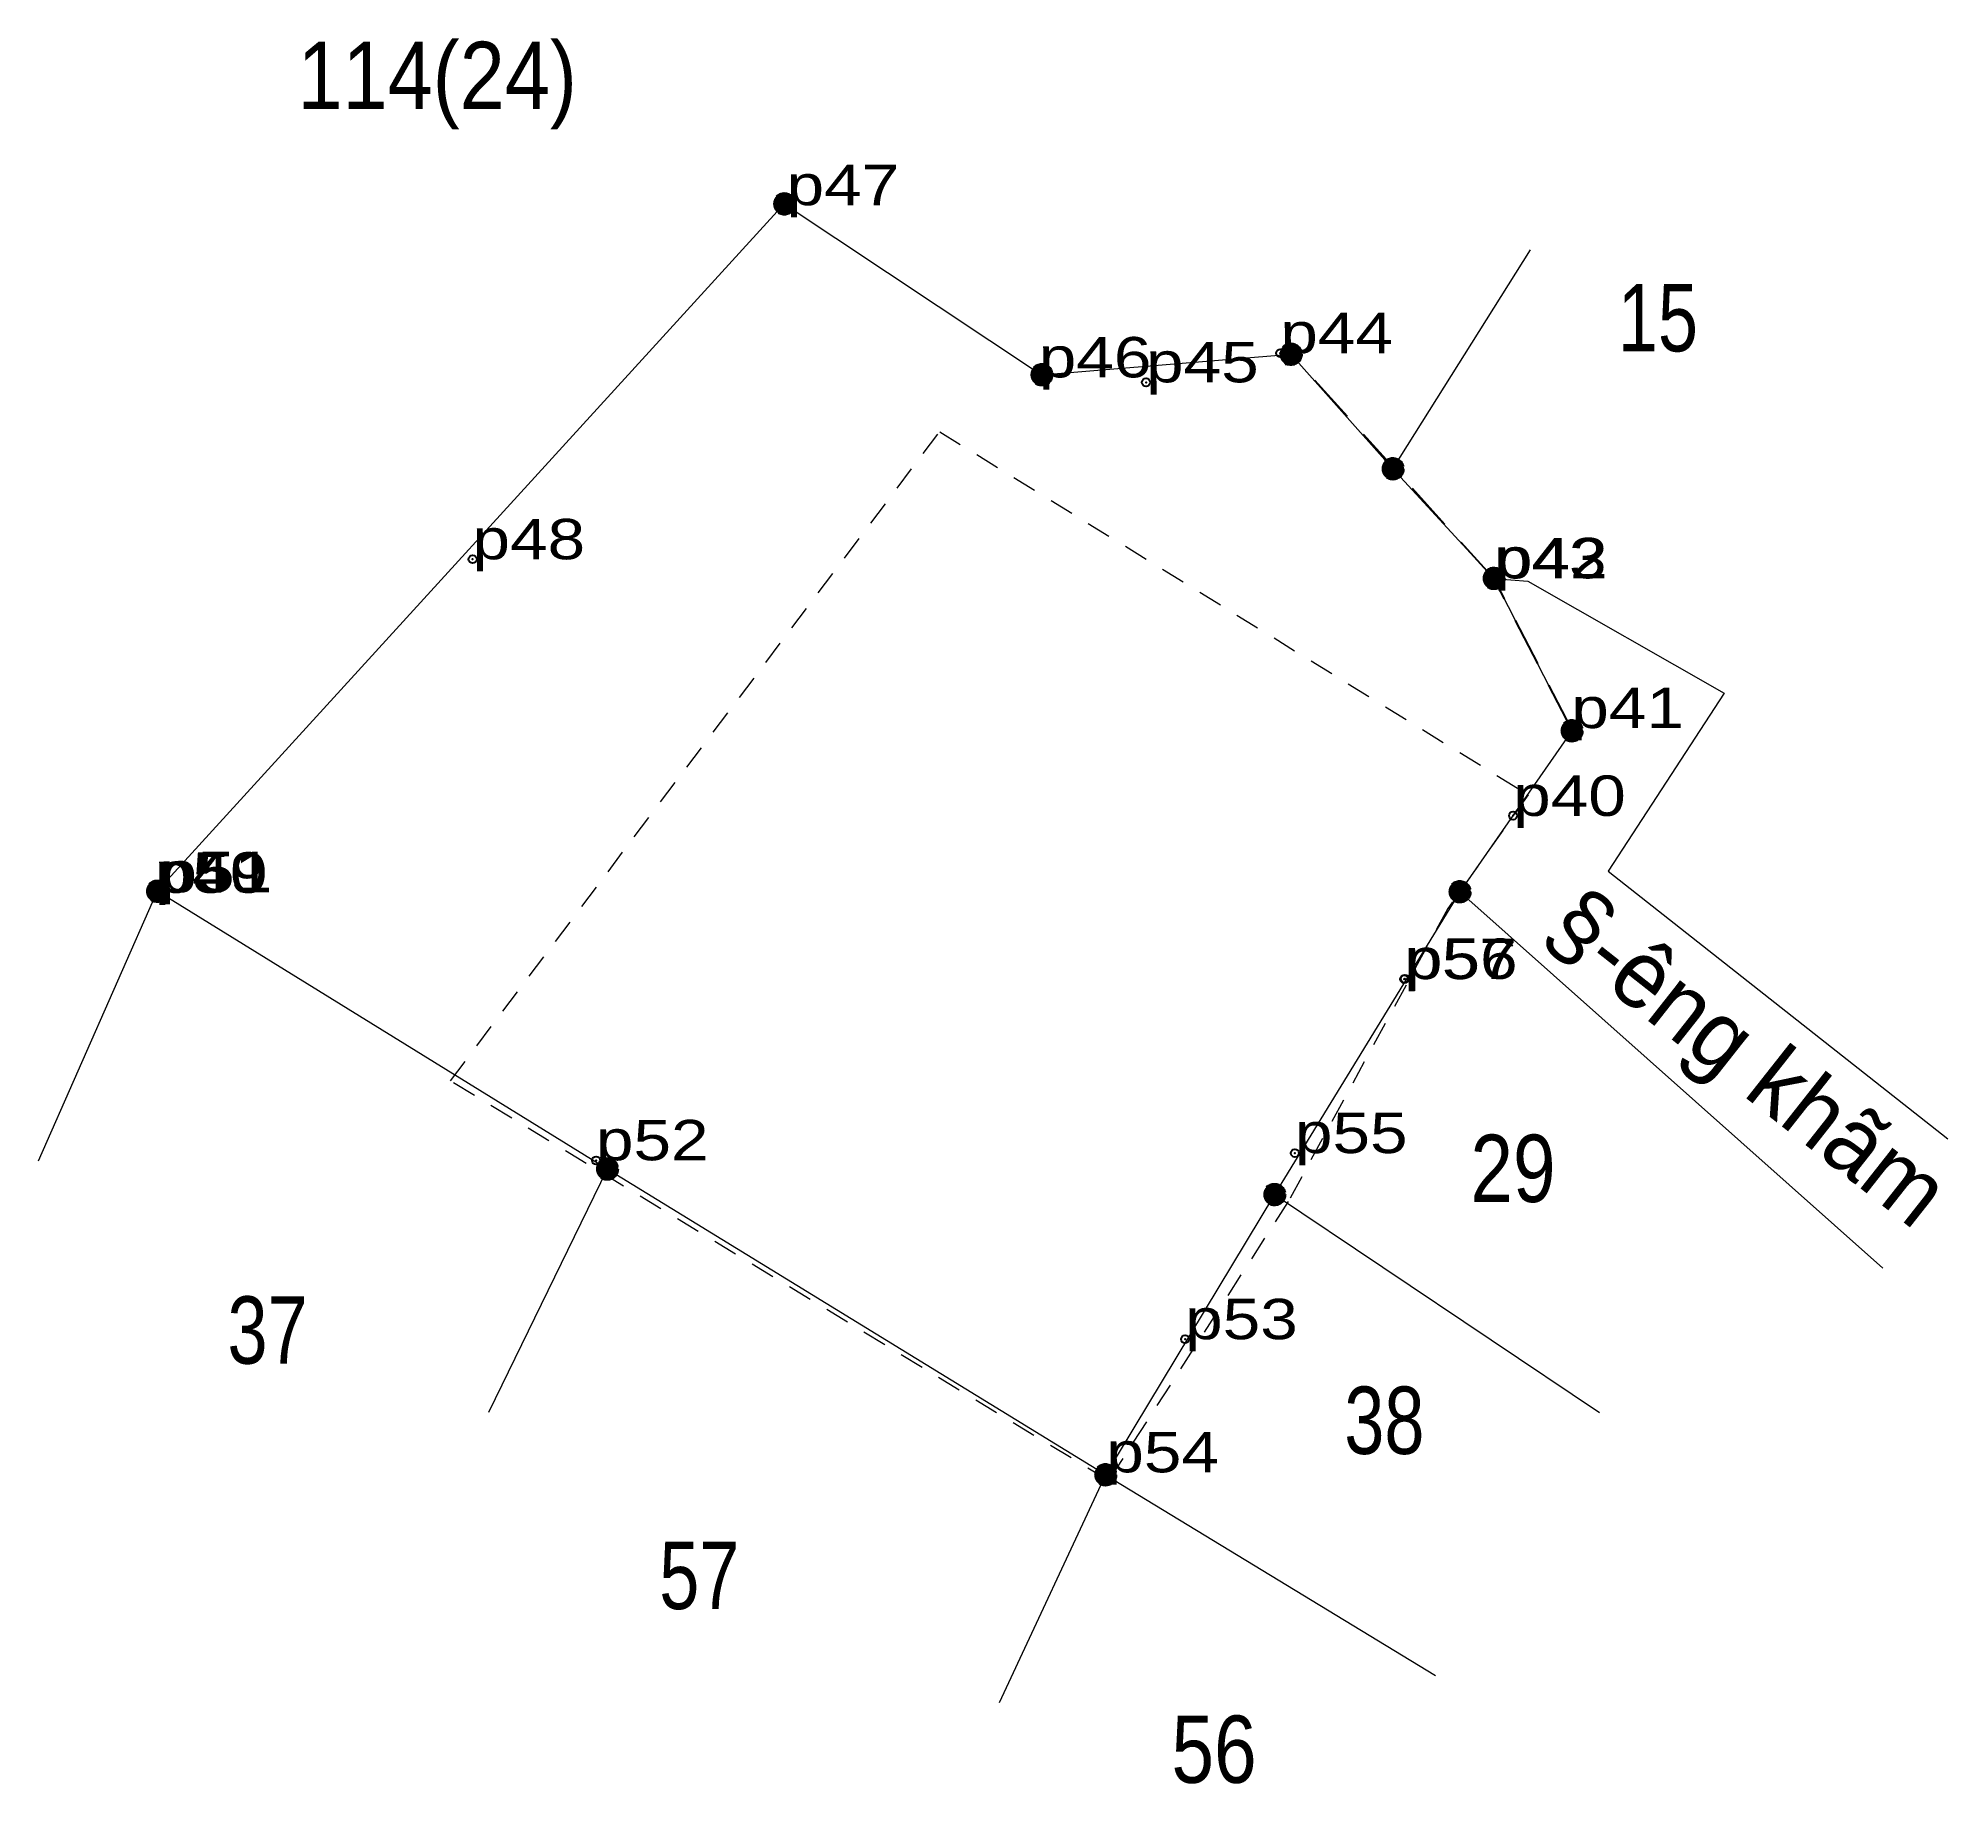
# Model space of a CAD drawing. Header units: metres. Extents: x 537263.2 to 537348.3, y 1837394.7 to 1837472.4.
import ezdxf
from ezdxf.enums import TextEntityAlignment as Align

# ---------------------------------------------------------------- set-up
doc = ezdxf.new("R2010")
doc.units = ezdxf.units.M
doc.header["$LTSCALE"] = 0.72
doc.header["$PDMODE"] = 32
doc.header["$PDSIZE"] = 0.36
doc.linetypes.add('MEDIUM_DASHED', pattern=[4.5, 3, -1.5])
doc.linetypes.add('SHORT_DASHED', pattern=[2.7, 1.5, -1.2])
for name, color, linetype, lineweight in [('10', 7, 'Continuous', 13), ('36', 7, 'MEDIUM_DASHED', 25), ('5', 7, 'SHORT_DASHED', 13)]:
    doc.layers.add(name, color=color, linetype=linetype, lineweight=lineweight)
doc.layers.add('12', color=7, linetype='Continuous')
doc.layers.add('7', color=7, linetype='Continuous')

msp = doc.modelspace()

# ---------------------------------------------------------------- hatches: boundary and pattern name
at = {"layer": '10'}
for points in [[(537296.97, 1837465.04, 1), (537295.97, 1837465.04, 1)], [(537319.53, 1837458.34, 1), (537318.53, 1837458.34, 1)], [(537308.43, 1837457.43, 1), (537307.43, 1837457.43, 1)], [(537324.07, 1837453.24, 1), (537323.07, 1837453.24, 1)], [(537328.57, 1837448.36, 1), (537327.57, 1837448.36, 1)], [(537332.04, 1837441.57, 1), (537331.04, 1837441.57, 1)], [(537269.04, 1837434.42, 1), (537268.04, 1837434.42, 1)], [(537327.05, 1837434.4, 1), (537326.05, 1837434.4, 1)], [(537289.08, 1837422.05, 1), (537288.08, 1837422.05, 1)], [(537318.8, 1837420.91, 1), (537317.8, 1837420.91, 1)], [(537311.27, 1837408.43, 1), (537310.27, 1837408.43, 1)]]:
    msp.add_hatch(color=256, dxfattribs=at).paths.add_polyline_path(points)

# ---------------------------------------------------------------- linework, layer by layer
for p, q in [((537323.57, 1837453.24), (537329.7, 1837462.99)), ((537328.07, 1837448.36), (537329.59, 1837448.24)), ((537329.59, 1837448.24), (537338.33, 1837443.25)), ((537268.54, 1837434.42), (537263.24, 1837422.4)), ((537345.39, 1837417.63), (537326.55, 1837434.4)), ((537288.58, 1837422.05), (537283.3, 1837411.2)), ((537318.3, 1837420.91), (537332.78, 1837411.21)), ((537310.77, 1837408.43), (537306.04, 1837398.27)), ((537310.77, 1837408.43), (537325.47, 1837399.49))]:
    msp.add_line(p, q, dxfattribs=at)
for points in [[(537268.54, 1837434.42), (537296.47, 1837465.04), (537307.93, 1837457.43), (537319.03, 1837458.34), (537323.57, 1837453.24), (537328.07, 1837448.36), (537331.54, 1837441.57)], [(537338.33, 1837443.25), (537333.17, 1837435.32), (537348.29, 1837423.39)], [(537331.54, 1837441.57), (537326.55, 1837434.4), (537318.3, 1837420.91), (537310.77, 1837408.43), (537288.58, 1837422.05), (537268.54, 1837434.42)]]:
    msp.add_lwpolyline(points, dxfattribs=at)
at = {"layer": '10', "linetype": 'SHORT_DASHED'}
for centre in [(537296.47, 1837465.04), (537319.03, 1837458.34), (537307.93, 1837457.43), (537323.57, 1837453.24), (537328.07, 1837448.36), (537331.54, 1837441.57), (537268.54, 1837434.42), (537326.55, 1837434.4), (537288.58, 1837422.05), (537318.3, 1837420.91), (537310.77, 1837408.43)]:
    msp.add_circle(centre, 0.5, dxfattribs=at)
at = {"layer": '36'}
msp.add_lwpolyline([(537331.52, 1837441.69), (537328.07, 1837448.36), (537318.99, 1837458.39)], dxfattribs=at)
at = {"layer": '5'}
msp.add_line((537310.91, 1837408.17), (537281.6, 1837425.98), dxfattribs=at)
for points in [[(537281.6, 1837425.98), (537303.39, 1837454.89), (537329.6, 1837438.72)], [(537329.6, 1837438.72), (537326.02, 1837433.66), (537318.91, 1837420.6), (537310.91, 1837408.17)]]:
    msp.add_lwpolyline(points, dxfattribs=at)
at = {"layer": '7'}
for p in [(537296.57, 1837464.98), (537318.56, 1837458.39), (537307.8, 1837457.31), (537312.58, 1837457.09), (537282.59, 1837449.21), (537328.07, 1837448.36), (537328.12, 1837448.36), (537331.52, 1837441.69), (537328.93, 1837437.79), (537268.43, 1837434.35), (537268.64, 1837434.38), (537324.08, 1837430.51), (537324.11, 1837430.52), (537319.21, 1837422.76), (537288.09, 1837422.43), (537314.32, 1837414.47), (537310.81, 1837408.55)]:
    msp.add_point(p, dxfattribs=at)

# ---------------------------------------------------------------- texts
at = {"layer": '10'}
for s, width, p in [('114(24)', 0.9, (537281.01, 1837469.26)), ('15', 0.8, (537335.38, 1837458.47)), ('29', 0.85, (537328.925, 1837420.58)), ('37', 0.8, (537273.455, 1837413.38)), ('38', 0.8, (537323.195, 1837409.36)), ('57', 0.8, (537292.685, 1837402.45)), ('56', 0.85, (537315.61, 1837394.71))]:
    msp.add_text(s, height=3, dxfattribs=dict(at, width=width)).set_placement(p, align=Align.CENTER)
msp.add_text('§\xadêng khãm', height=3, rotation=321.736, dxfattribs=at).set_placement((537338.491, 1837425.848), align=Align.CENTER)
at = {"layer": '12', "width": 1.25}
for s, p in [('p47', (537296.57, 1837464.98)), ('p44', (537318.56, 1837458.39)), ('p46', (537307.8, 1837457.31)), ('p45', (537312.58, 1837457.09)), ('p48', (537282.58, 1837449.21)), ('p43', (537328.07, 1837448.36)), ('p42', (537328.12, 1837448.36)), ('p41', (537331.52, 1837441.69)), ('p40', (537328.93, 1837437.78)), ('p49', (537268.43, 1837434.36)), ('p50', (537268.43, 1837434.35)), ('p51', (537268.64, 1837434.38)), ('p57', (537324.08, 1837430.51)), ('p56', (537324.11, 1837430.52)), ('p55', (537319.21, 1837422.76)), ('p52', (537288.08, 1837422.44)), ('p53', (537314.32, 1837414.47)), ('p54', (537310.81, 1837408.54))]:
    msp.add_text(s, height=1.8, dxfattribs=at).set_placement(p)

doc.saveas('drawing.dxf')
